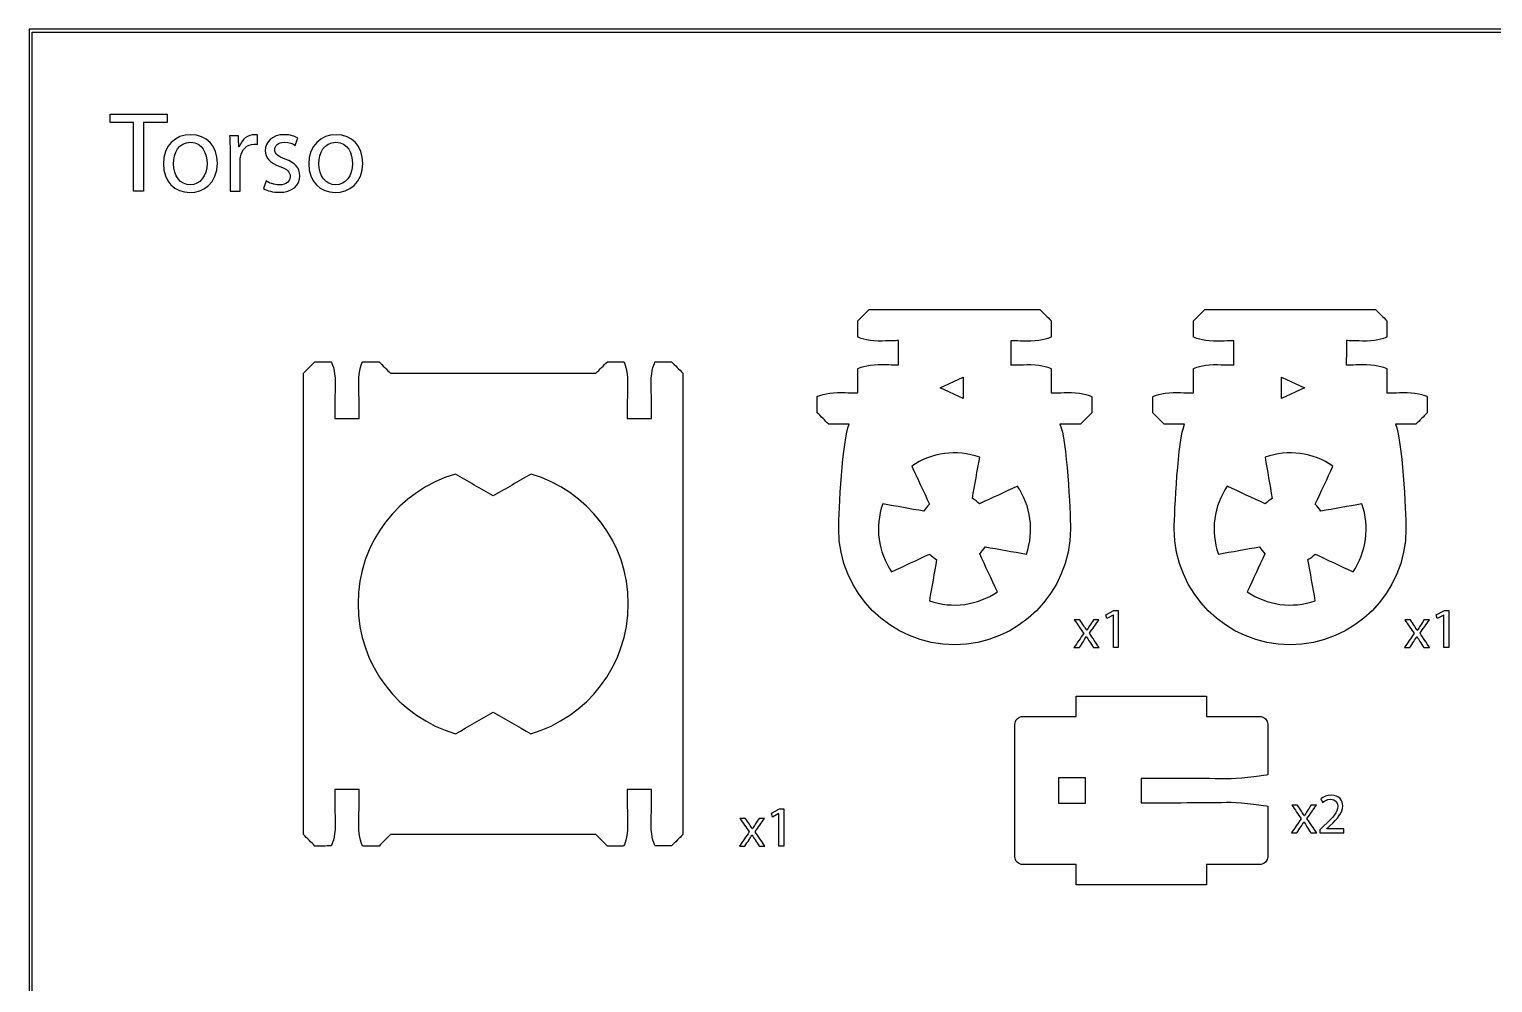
# Model space of a CAD drawing. Extents: x 0 to 850, y 0 to 600.
# Drawn here: x 0 to 180.6, y 257.2 to 375 of the extents above; entities that cross this region are included whole.
import ezdxf

# ---------------------------------------------------------------- set-up
doc = ezdxf.new("R2010")
doc.units = 0
doc.header["$MEASUREMENT"] = 0
doc.layers.add('DEFAULT', color=18, linetype='CONTINUOUS')

msp = doc.modelspace()

# ---------------------------------------------------------------- linework, layer by layer
at = {"layer": 'DEFAULT', "color": 5}
for points in [[(310, 375), (0, 375), (0, 0), (310, 0)], [(309.65, 0.35), (0.35, 0.35), (0.35, 374.65), (309.65, 374.65)], [(12.88, 363.47), (9.99, 363.47), (9.99, 364.51), (17.03, 364.51), (17.03, 363.47), (14.12, 363.47), (14.12, 355), (12.88, 355)], [(133.81, 302.64), (133.8, 302.64), (133, 302.21), (132.88, 302.68), (133.88, 303.22), (134.41, 303.22), (134.41, 298.63), (133.81, 298.63)], [(174.6, 302.64), (174.59, 302.64), (173.79, 302.21), (173.67, 302.68), (174.67, 303.22), (175.2, 303.22), (175.2, 298.63), (174.6, 298.63)], [(92.54, 278.13), (92.52, 278.13), (91.72, 277.7), (91.6, 278.17), (92.61, 278.71), (93.13, 278.71), (93.13, 274.12), (92.54, 274.12)]]:
    msp.add_lwpolyline(points, close=True, dxfattribs=at)
at = {"layer": 'DEFAULT', "color": 1}
for points in [[(115.26, 329.38), (112.44, 330.7), (115.26, 332.02)], [(154.57, 332.02), (157.39, 330.7), (154.57, 329.38)], [(127.09, 282.6), (130.34, 282.6), (130.34, 279.36), (127.09, 279.36)]]:
    msp.add_lwpolyline(points, close=True, dxfattribs=at)
at = {"layer": 'DEFAULT', "color": 5}
for points, knots in [([(23.22, 358.47), (23.22, 355.95), (21.47, 354.84), (19.82, 354.84), (17.97, 354.84), (16.55, 356.2), (16.55, 358.36), (16.55, 360.64), (18.04, 361.98), (19.93, 361.98), (21.89, 361.98), (23.22, 360.56), (23.22, 358.47)], [1, 1, 1, 1, 2, 2, 2, 3, 3, 3, 4, 4, 4, 5, 5, 5, 5]), ([(24.79, 359.7), (24.79, 360.5), (24.77, 361.19), (24.73, 361.83), (25.09, 361.83), (25.46, 361.83), (25.82, 361.83), (25.83, 361.38), (25.85, 360.94), (25.86, 360.49), (25.88, 360.49), (25.9, 360.49), (25.92, 360.49), (26.23, 361.41), (26.97, 361.98), (27.81, 361.98), (27.95, 361.98), (28.05, 361.97), (28.16, 361.94), (28.16, 361.55), (28.16, 361.16), (28.16, 360.77), (28.03, 360.8), (27.91, 360.81), (27.74, 360.81), (26.86, 360.81), (26.24, 360.15), (26.07, 359.22), (26.04, 359.05), (26.02, 358.85), (26.02, 358.64), (26.02, 357.43), (26.02, 356.21), (26.02, 355), (25.61, 355), (25.2, 355), (24.79, 355), (24.79, 356.57), (24.79, 358.13), (24.79, 359.7)], [13.317, 13.317, 13.317, 13.317, 14.317, 14.317, 14.317, 17.396, 17.396, 17.396, 21.196926, 21.196926, 21.196926, 21.356926, 21.356926, 21.356926, 22.356926, 22.356926, 22.356926, 23.356926, 23.356926, 23.356926, 26.675926, 26.675926, 26.675926, 27.675926, 27.675926, 27.675926, 28.675926, 28.675926, 28.675926, 29.675926, 29.675926, 29.675926, 39.993926, 39.993926, 39.993926, 43.472926, 43.472926, 43.472926, 56.789926, 56.789926, 56.789926, 56.789926]), ([(29.23, 356.27), (29.6, 356.03), (30.25, 355.78), (30.87, 355.78), (31.77, 355.78), (32.2, 356.23), (32.2, 356.79), (32.2, 357.38), (31.84, 357.71), (30.93, 358.05), (29.7, 358.48), (29.12, 359.16), (29.12, 359.98), (29.12, 361.08), (30.01, 361.98), (31.48, 361.98), (32.17, 361.98), (32.77, 361.79), (33.16, 361.56), (33.05, 361.26), (32.95, 360.96), (32.84, 360.66), (32.58, 360.83), (32.08, 361.05), (31.45, 361.05), (30.71, 361.05), (30.31, 360.63), (30.31, 360.12), (30.31, 359.56), (30.71, 359.3), (31.6, 358.96), (32.79, 358.51), (33.4, 357.92), (33.4, 356.9), (33.4, 355.71), (32.46, 354.86), (30.84, 354.86), (30.09, 354.86), (29.4, 355.04), (28.92, 355.32), (29.03, 355.64), (29.13, 355.95), (29.23, 356.27)], [2.82078, 2.82078, 2.82078, 2.82078, 3.82078, 3.82078, 3.82078, 4.82078, 4.82078, 4.82078, 5.82078, 5.82078, 5.82078, 6.82078, 6.82078, 6.82078, 7.82078, 7.82078, 7.82078, 8.82078, 8.82078, 8.82078, 11.526862, 11.526862, 11.526862, 12.526862, 12.526862, 12.526862, 13.526862, 13.526862, 13.526862, 14.526862, 14.526862, 14.526862, 15.526862, 15.526862, 15.526862, 16.526862, 16.526862, 16.526862, 17.526862, 17.526862, 17.526862, 20.347642, 20.347642, 20.347642, 20.347642]), ([(41.17, 358.47), (41.17, 355.95), (39.42, 354.84), (37.77, 354.84), (35.92, 354.84), (34.5, 356.2), (34.5, 358.36), (34.5, 360.64), (35.99, 361.98), (37.88, 361.98), (39.84, 361.98), (41.17, 360.56), (41.17, 358.47)], [1, 1, 1, 1, 2, 2, 2, 3, 3, 3, 4, 4, 4, 5, 5, 5, 5]), ([(17.8, 358.4), (17.8, 356.9), (18.66, 355.78), (19.88, 355.78), (21.06, 355.78), (21.95, 356.89), (21.95, 358.43), (21.95, 359.59), (21.37, 361.05), (19.91, 361.05), (18.44, 361.05), (17.8, 359.7), (17.8, 358.4)], [0, 0, 0, 0, 1, 1, 1, 2, 2, 2, 3, 3, 3, 4, 4, 4, 4]), ([(35.75, 358.4), (35.75, 356.9), (36.61, 355.78), (37.83, 355.78), (39.01, 355.78), (39.9, 356.89), (39.9, 358.43), (39.9, 359.59), (39.32, 361.05), (37.85, 361.05), (36.39, 361.05), (35.75, 359.7), (35.75, 358.4)], [0, 0, 0, 0, 1, 1, 1, 2, 2, 2, 3, 3, 3, 4, 4, 4, 4]), ([(129.69, 302.05), (129.85, 301.8), (130.01, 301.56), (130.17, 301.31), (130.3, 301.12), (130.41, 300.95), (130.52, 300.76), (130.53, 300.76), (130.53, 300.76), (130.54, 300.76), (130.65, 300.96), (130.77, 301.14), (130.88, 301.32), (131.04, 301.56), (131.2, 301.81), (131.36, 302.05), (131.58, 302.05), (131.81, 302.05), (132.03, 302.05), (131.64, 301.5), (131.25, 300.95), (130.86, 300.4), (131.26, 299.81), (131.66, 299.22), (132.06, 298.63), (131.83, 298.63), (131.59, 298.63), (131.36, 298.63), (131.19, 298.89), (131.02, 299.15), (130.86, 299.4), (130.72, 299.6), (130.61, 299.79), (130.49, 300), (130.49, 300), (130.48, 300), (130.48, 300), (130.36, 299.79), (130.24, 299.61), (130.12, 299.4), (129.95, 299.15), (129.79, 298.89), (129.62, 298.63), (129.39, 298.63), (129.17, 298.63), (128.94, 298.63), (129.34, 299.21), (129.75, 299.79), (130.15, 300.38), (129.77, 300.93), (129.38, 301.49), (128.99, 302.05), (129.22, 302.05), (129.46, 302.05), (129.69, 302.05)], [0, 0, 0, 0, 2.49699, 2.49699, 2.49699, 3.49699, 3.49699, 3.49699, 3.55699, 3.55699, 3.55699, 4.55699, 4.55699, 4.55699, 7.026266, 7.026266, 7.026266, 8.927266, 8.927266, 8.927266, 14.655941, 14.655941, 14.655941, 20.703817, 20.703817, 20.703817, 22.704817, 22.704817, 22.704817, 25.307347, 25.307347, 25.307347, 26.307347, 26.307347, 26.307347, 26.347347, 26.347347, 26.347347, 27.347347, 27.347347, 27.347347, 29.939559, 29.939559, 29.939559, 31.879559, 31.879559, 31.879559, 37.900934, 37.900934, 37.900934, 43.665957, 43.665957, 43.665957, 45.625957, 45.625957, 45.625957, 45.625957]), ([(170.48, 302.05), (170.64, 301.8), (170.8, 301.56), (170.96, 301.31), (171.09, 301.12), (171.2, 300.95), (171.31, 300.76), (171.32, 300.76), (171.32, 300.76), (171.33, 300.76), (171.44, 300.96), (171.56, 301.14), (171.67, 301.32), (171.83, 301.56), (171.99, 301.81), (172.15, 302.05), (172.37, 302.05), (172.6, 302.05), (172.82, 302.05), (172.43, 301.5), (172.04, 300.95), (171.66, 300.4), (172.05, 299.81), (172.45, 299.22), (172.85, 298.63), (172.62, 298.63), (172.38, 298.63), (172.15, 298.63), (171.98, 298.89), (171.81, 299.15), (171.65, 299.4), (171.51, 299.6), (171.4, 299.79), (171.28, 300), (171.28, 300), (171.27, 300), (171.27, 300), (171.15, 299.79), (171.03, 299.61), (170.91, 299.4), (170.74, 299.15), (170.58, 298.89), (170.41, 298.63), (170.18, 298.63), (169.96, 298.63), (169.73, 298.63), (170.13, 299.21), (170.54, 299.79), (170.94, 300.38), (170.56, 300.93), (170.17, 301.49), (169.78, 302.05), (170.02, 302.05), (170.25, 302.05), (170.48, 302.05)], [0, 0, 0, 0, 2.49699, 2.49699, 2.49699, 3.49699, 3.49699, 3.49699, 3.55699, 3.55699, 3.55699, 4.55699, 4.55699, 4.55699, 7.026266, 7.026266, 7.026266, 8.927266, 8.927266, 8.927266, 14.655941, 14.655941, 14.655941, 20.703817, 20.703817, 20.703817, 22.704817, 22.704817, 22.704817, 25.307347, 25.307347, 25.307347, 26.307347, 26.307347, 26.307347, 26.347347, 26.347347, 26.347347, 27.347347, 27.347347, 27.347347, 29.939559, 29.939559, 29.939559, 31.879559, 31.879559, 31.879559, 37.900934, 37.900934, 37.900934, 43.665957, 43.665957, 43.665957, 45.625957, 45.625957, 45.625957, 45.625957]), ([(159.31, 275.74), (159.31, 275.87), (159.31, 276), (159.31, 276.12), (159.47, 276.28), (159.64, 276.44), (159.8, 276.6), (160.97, 277.71), (161.5, 278.3), (161.51, 279), (161.51, 279.46), (161.28, 279.89), (160.6, 279.89), (160.18, 279.89), (159.83, 279.68), (159.62, 279.5), (159.56, 279.65), (159.49, 279.8), (159.42, 279.94), (159.74, 280.21), (160.19, 280.41), (160.72, 280.41), (161.71, 280.41), (162.13, 279.73), (162.13, 279.07), (162.13, 278.23), (161.51, 277.54), (160.55, 276.61), (160.42, 276.5), (160.3, 276.38), (160.18, 276.27), (160.18, 276.27), (160.18, 276.26), (160.18, 276.26), (160.87, 276.26), (161.55, 276.26), (162.24, 276.26), (162.24, 276.09), (162.24, 275.91), (162.24, 275.74), (161.26, 275.74), (160.29, 275.74), (159.31, 275.74)], [8.302, 8.302, 8.302, 8.302, 9.382, 9.382, 9.382, 11.306235, 11.306235, 11.306235, 12.306235, 12.306235, 12.306235, 13.306235, 13.306235, 13.306235, 14.306235, 14.306235, 14.306235, 15.666823, 15.666823, 15.666823, 16.666823, 16.666823, 16.666823, 17.666823, 17.666823, 17.666823, 18.666823, 18.666823, 18.666823, 20.082168, 20.082168, 20.082168, 20.122168, 20.122168, 20.122168, 25.964168, 25.964168, 25.964168, 27.425168, 27.425168, 27.425168, 35.727168, 35.727168, 35.727168, 35.727168]), ([(156.53, 279.16), (156.69, 278.91), (156.86, 278.67), (157.02, 278.42), (157.15, 278.23), (157.25, 278.06), (157.36, 277.87), (157.37, 277.87), (157.38, 277.87), (157.39, 277.87), (157.5, 278.07), (157.61, 278.25), (157.72, 278.43), (157.88, 278.67), (158.04, 278.92), (158.2, 279.16), (158.43, 279.16), (158.65, 279.16), (158.87, 279.16), (158.49, 278.61), (158.1, 278.06), (157.71, 277.51), (158.11, 276.92), (158.51, 276.33), (158.91, 275.74), (158.67, 275.74), (158.44, 275.74), (158.2, 275.74), (158.04, 276), (157.87, 276.26), (157.7, 276.51), (157.57, 276.71), (157.46, 276.9), (157.34, 277.1), (157.33, 277.1), (157.33, 277.1), (157.32, 277.1), (157.21, 276.9), (157.09, 276.72), (156.96, 276.51), (156.8, 276.26), (156.63, 276), (156.47, 275.74), (156.24, 275.74), (156.01, 275.74), (155.78, 275.74), (156.19, 276.32), (156.59, 276.9), (157, 277.49), (156.61, 278.04), (156.23, 278.6), (155.84, 279.16), (156.07, 279.16), (156.3, 279.16), (156.53, 279.16)], [0, 0, 0, 0, 2.49699, 2.49699, 2.49699, 3.49699, 3.49699, 3.49699, 3.55699, 3.55699, 3.55699, 4.55699, 4.55699, 4.55699, 7.026266, 7.026266, 7.026266, 8.927266, 8.927266, 8.927266, 14.655941, 14.655941, 14.655941, 20.703817, 20.703817, 20.703817, 22.704817, 22.704817, 22.704817, 25.307347, 25.307347, 25.307347, 26.307347, 26.307347, 26.307347, 26.347347, 26.347347, 26.347347, 27.347347, 27.347347, 27.347347, 29.939559, 29.939559, 29.939559, 31.879559, 31.879559, 31.879559, 37.900934, 37.900934, 37.900934, 43.665957, 43.665957, 43.665957, 45.625957, 45.625957, 45.625957, 45.625957]), ([(88.41, 277.54), (88.57, 277.29), (88.73, 277.05), (88.89, 276.8), (89.02, 276.61), (89.13, 276.44), (89.24, 276.25), (89.25, 276.25), (89.25, 276.25), (89.26, 276.25), (89.37, 276.45), (89.49, 276.63), (89.6, 276.81), (89.76, 277.05), (89.92, 277.3), (90.08, 277.54), (90.3, 277.54), (90.53, 277.54), (90.75, 277.54), (90.36, 276.99), (89.97, 276.44), (89.59, 275.89), (89.99, 275.3), (90.39, 274.71), (90.79, 274.12), (90.55, 274.12), (90.32, 274.12), (90.08, 274.12), (89.91, 274.38), (89.75, 274.63), (89.58, 274.89), (89.44, 275.09), (89.33, 275.28), (89.21, 275.48), (89.21, 275.48), (89.2, 275.48), (89.2, 275.48), (89.08, 275.28), (88.97, 275.1), (88.84, 274.89), (88.67, 274.63), (88.51, 274.38), (88.34, 274.12), (88.12, 274.12), (87.89, 274.12), (87.66, 274.12), (88.06, 274.7), (88.47, 275.28), (88.87, 275.86), (88.49, 276.42), (88.1, 276.98), (87.72, 277.54), (87.95, 277.54), (88.18, 277.54), (88.41, 277.54)], [0, 0, 0, 0, 2.49699, 2.49699, 2.49699, 3.49699, 3.49699, 3.49699, 3.55699, 3.55699, 3.55699, 4.55699, 4.55699, 4.55699, 7.025431, 7.025431, 7.025431, 8.926431, 8.926431, 8.926431, 14.655107, 14.655107, 14.655107, 20.702983, 20.702983, 20.702983, 22.703983, 22.703983, 22.703983, 25.306512, 25.306512, 25.306512, 26.306512, 26.306512, 26.306512, 26.346512, 26.346512, 26.346512, 27.346512, 27.346512, 27.346512, 29.938724, 29.938724, 29.938724, 31.878724, 31.878724, 31.878724, 37.9001, 37.9001, 37.9001, 43.665122, 43.665122, 43.665122, 45.625122, 45.625122, 45.625122, 45.625122])]:
    msp.add_open_spline(points, degree=3, knots=knots, dxfattribs=at)
at = {"layer": 'DEFAULT', "color": 1}
for points, knots in [([(97.27, 329.63), (97.27, 328.96), (97.27, 328.29), (97.27, 327.63), (97.74, 327.16), (98.21, 326.68), (98.68, 326.21), (99.52, 326.21), (100.36, 326.21), (101.2, 326.21), (100.37, 324.41), (99.91, 315.4), (99.91, 313.28), (99.9, 305.4), (106.32, 298.98), (114.21, 298.98), (122.09, 298.98), (128.51, 305.4), (128.51, 313.28), (128.51, 315.39), (128.05, 324.4), (127.22, 326.21), (128.06, 326.21), (128.9, 326.21), (129.74, 326.21), (130.21, 326.68), (130.68, 327.15), (131.15, 327.62), (131.15, 328.29), (131.15, 328.96), (131.15, 329.62), (131.15, 329.68), (130.02, 330.13), (128.65, 330.13), (127.26, 330.12), (126.49, 330.08), (126.14, 330.08), (126.14, 331.07), (126.14, 332.07), (126.14, 333.07), (126.14, 333.07), (126.14, 333.07), (126.14, 333.08), (126.14, 333.13), (125.02, 333.58), (123.64, 333.58), (122.26, 333.58), (121.48, 333.53), (121.14, 333.53), (121.14, 334.53), (121.14, 335.53), (121.14, 336.53), (121.48, 336.53), (122.26, 336.48), (123.64, 336.48), (125.02, 336.49), (126.14, 336.93), (126.14, 336.99), (126.14, 337.66), (126.14, 338.32), (126.14, 338.99), (125.67, 339.46), (125.2, 339.93), (124.73, 340.4), (117.71, 340.4), (110.69, 340.4), (103.68, 340.4), (103.21, 339.93), (102.74, 339.46), (102.27, 338.99), (102.27, 338.32), (102.27, 337.66), (102.26, 336.99), (102.26, 336.94), (103.39, 336.49), (104.77, 336.49), (106.15, 336.49), (106.93, 336.54), (107.27, 336.54), (107.27, 335.54), (107.27, 334.54), (107.27, 333.54), (106.93, 333.54), (106.16, 333.59), (104.77, 333.59), (103.39, 333.59), (102.27, 333.14), (102.27, 333.08), (102.27, 332.08), (102.27, 331.08), (102.27, 330.09), (101.94, 330.08), (101.15, 330.13), (99.77, 330.13), (98.39, 330.13), (97.27, 329.69), (97.27, 329.63)], [2, 2, 2, 2, 7.67, 7.67, 7.67, 13.33393, 13.33393, 13.33393, 20.47393, 20.47393, 20.47393, 21.47393, 21.47393, 21.47393, 22.47393, 22.47393, 22.47393, 23.47393, 23.47393, 23.47393, 24.47393, 24.47393, 24.47393, 31.59393, 31.59393, 31.59393, 37.264926, 37.264926, 37.264926, 42.934935, 42.934935, 42.934935, 43.934935, 43.934935, 43.934935, 44.934935, 44.934935, 44.934935, 53.414935, 53.414935, 53.414935, 53.446558, 53.446558, 53.446558, 54.446558, 54.446558, 54.446558, 55.446558, 55.446558, 55.446558, 63.936558, 63.936558, 63.936558, 64.936558, 64.936558, 64.936558, 65.936558, 65.936558, 65.936558, 71.606558, 71.606558, 71.606558, 77.263412, 77.263412, 77.263412, 136.923412, 136.923412, 136.923412, 142.580266, 142.580266, 142.580266, 148.250275, 148.250275, 148.250275, 149.250275, 149.250275, 149.250275, 150.250275, 150.250275, 150.250275, 158.730299, 158.730299, 158.730299, 159.730299, 159.730299, 159.730299, 160.730299, 160.730299, 160.730299, 169.220305, 169.220305, 169.220305, 170.220305, 170.220305, 170.220305, 171.220305, 171.220305, 171.220305, 171.220305]), ([(170.07, 330.13), (168.68, 330.13), (167.9, 330.08), (167.57, 330.09), (167.57, 331.08), (167.57, 332.08), (167.57, 333.08), (167.57, 333.14), (166.45, 333.59), (165.07, 333.59), (163.68, 333.59), (162.91, 333.54), (162.56, 333.54), (162.57, 334.54), (162.57, 335.54), (162.57, 336.54), (162.91, 336.54), (163.69, 336.49), (165.07, 336.49), (166.45, 336.49), (167.57, 336.94), (167.57, 336.99), (167.57, 337.66), (167.57, 338.32), (167.57, 338.99), (167.1, 339.46), (166.63, 339.93), (166.16, 340.4), (159.14, 340.4), (152.13, 340.4), (145.11, 340.4), (144.64, 339.93), (144.17, 339.46), (143.7, 338.99), (143.7, 338.32), (143.7, 337.66), (143.7, 336.99), (143.7, 336.93), (144.81, 336.49), (146.19, 336.48), (147.58, 336.48), (148.36, 336.53), (148.7, 336.53), (148.7, 335.53), (148.7, 334.53), (148.7, 333.53), (148.36, 333.53), (147.58, 333.58), (146.19, 333.58), (144.82, 333.58), (143.7, 333.13), (143.7, 333.08), (143.69, 333.07), (143.69, 333.07), (143.69, 333.07), (143.69, 332.07), (143.69, 331.07), (143.69, 330.08), (143.35, 330.08), (142.57, 330.12), (141.19, 330.13), (139.82, 330.13), (138.69, 329.68), (138.69, 329.62), (138.69, 328.96), (138.69, 328.29), (138.69, 327.62), (139.16, 327.15), (139.63, 326.68), (140.1, 326.21), (140.94, 326.21), (141.78, 326.21), (142.61, 326.21), (141.79, 324.4), (141.33, 315.39), (141.33, 313.28), (141.33, 305.4), (147.74, 298.98), (155.63, 298.98), (163.52, 298.98), (169.93, 305.4), (169.93, 313.28), (169.93, 315.4), (169.47, 324.41), (168.63, 326.21), (169.47, 326.21), (170.31, 326.21), (171.15, 326.21), (171.62, 326.68), (172.09, 327.16), (172.56, 327.63), (172.56, 328.29), (172.56, 328.96), (172.56, 329.63), (172.56, 329.69), (171.45, 330.13), (170.07, 330.13)], [12.33393, 12.33393, 12.33393, 12.33393, 13.33393, 13.33393, 13.33393, 21.823936, 21.823936, 21.823936, 22.823936, 22.823936, 22.823936, 23.823936, 23.823936, 23.823936, 32.303959, 32.303959, 32.303959, 33.303959, 33.303959, 33.303959, 34.303959, 34.303959, 34.303959, 39.973968, 39.973968, 39.973968, 45.630822, 45.630822, 45.630822, 105.290822, 105.290822, 105.290822, 110.947677, 110.947677, 110.947677, 116.617677, 116.617677, 116.617677, 117.617677, 117.617677, 117.617677, 118.617677, 118.617677, 118.617677, 127.107677, 127.107677, 127.107677, 128.107677, 128.107677, 128.107677, 129.107677, 129.107677, 129.107677, 129.139299, 129.139299, 129.139299, 137.619299, 137.619299, 137.619299, 138.619299, 138.619299, 138.619299, 139.619299, 139.619299, 139.619299, 145.289308, 145.289308, 145.289308, 150.960305, 150.960305, 150.960305, 158.080305, 158.080305, 158.080305, 159.080305, 159.080305, 159.080305, 160.080305, 160.080305, 160.080305, 161.080305, 161.080305, 161.080305, 162.080305, 162.080305, 162.080305, 169.220305, 169.220305, 169.220305, 174.884234, 174.884234, 174.884234, 180.554234, 180.554234, 180.554234, 181.554234, 181.554234, 181.554234, 181.554234]), ([(37.26, 274.13), (37.32, 274.13), (37.76, 275.25), (37.76, 276.63), (37.76, 278.01), (37.71, 278.79), (37.72, 279.13), (37.72, 279.79), (37.72, 280.46), (37.72, 281.12), (38.72, 281.12), (39.72, 281.12), (40.72, 281.12), (40.72, 280.46), (40.71, 279.79), (40.71, 279.12), (40.72, 278.79), (40.66, 278.01), (40.67, 276.62), (40.66, 275.24), (41.11, 274.12), (41.16, 274.12), (41.83, 274.12), (42.5, 274.12), (43.17, 274.12), (43.64, 274.6), (44.11, 275.07), (44.58, 275.54), (53.03, 275.54), (61.49, 275.54), (69.94, 275.54), (70.41, 275.07), (70.88, 274.6), (71.36, 274.12), (72.02, 274.12), (72.69, 274.12), (73.36, 274.12), (73.41, 274.12), (73.86, 275.24), (73.85, 276.62), (73.86, 278.01), (73.8, 278.79), (73.81, 279.12), (73.81, 279.79), (73.8, 280.46), (73.8, 281.12), (74.8, 281.12), (75.8, 281.12), (76.8, 281.12), (76.8, 280.46), (76.8, 279.79), (76.8, 279.13), (76.81, 278.79), (76.76, 278.01), (76.76, 276.63), (76.76, 275.25), (77.2, 274.13), (77.26, 274.13), (77.93, 274.13), (78.59, 274.13), (79.26, 274.13), (79.73, 274.6), (80.2, 275.07), (80.68, 275.54), (80.68, 294.54), (80.68, 313.53), (80.68, 332.53), (80.2, 333), (79.73, 333.47), (79.26, 333.94), (78.59, 333.94), (77.93, 333.94), (77.26, 333.93), (77.2, 333.93), (76.76, 332.82), (76.76, 331.44), (76.76, 330.05), (76.81, 329.27), (76.8, 328.93), (76.8, 328.27), (76.8, 327.6), (76.8, 326.94), (75.8, 326.94), (74.8, 326.94), (73.8, 326.94), (73.8, 327.6), (73.81, 328.27), (73.81, 328.93), (73.8, 329.28), (73.86, 330.05), (73.85, 331.44), (73.86, 332.82), (73.41, 333.94), (73.36, 333.94), (72.69, 333.94), (72.02, 333.94), (71.36, 333.94), (70.88, 333.46), (70.41, 332.99), (69.94, 332.52), (61.49, 332.52), (53.03, 332.52), (44.58, 332.52), (44.11, 332.99), (43.64, 333.46), (43.17, 333.94), (42.5, 333.94), (41.83, 333.94), (41.16, 333.94), (41.11, 333.94), (40.66, 332.82), (40.67, 331.44), (40.66, 330.05), (40.72, 329.28), (40.71, 328.93), (40.71, 328.27), (40.72, 327.6), (40.72, 326.94), (39.72, 326.94), (38.72, 326.94), (37.72, 326.94), (37.72, 327.6), (37.72, 328.27), (37.72, 328.93), (37.71, 329.27), (37.76, 330.05), (37.76, 331.44), (37.76, 332.82), (37.32, 333.93), (37.26, 333.93), (36.59, 333.93), (35.93, 333.93), (35.26, 333.93), (34.79, 333.46), (34.32, 332.99), (33.84, 332.52), (33.84, 313.52), (33.84, 294.53), (33.84, 275.54), (34.32, 275.06), (34.79, 274.59), (35.26, 274.12), (35.93, 274.12), (36.59, 274.12), (37.26, 274.13)], [0.018, 0.018, 0.018, 0.018, 1.018028, 1.018028, 1.018028, 2.018055, 2.018055, 2.018055, 7.677222, 7.677222, 7.677222, 16.166456, 16.166456, 16.166456, 21.835619, 21.835619, 21.835619, 22.835647, 22.835647, 22.835647, 23.835675, 23.835675, 23.835675, 29.505831, 29.505831, 29.505831, 35.176277, 35.176277, 35.176277, 107.067259, 107.067259, 107.067259, 112.738412, 112.738412, 112.738412, 118.408568, 118.408568, 118.408568, 119.408596, 119.408596, 119.408596, 120.408623, 120.408623, 120.408623, 126.07779, 126.07779, 126.07779, 134.569024, 134.569024, 134.569024, 140.228187, 140.228187, 140.228187, 141.228215, 141.228215, 141.228215, 142.228243, 142.228243, 142.228243, 147.899399, 147.899399, 147.899399, 153.572673, 153.572673, 153.572673, 315.099127, 315.099127, 315.099127, 320.77028, 320.77028, 320.77028, 326.460437, 326.460437, 326.460437, 327.460464, 327.460464, 327.460464, 328.460492, 328.460492, 328.460492, 334.111655, 334.111655, 334.111655, 342.602889, 342.602889, 342.602889, 348.265056, 348.265056, 348.265056, 349.265083, 349.265083, 349.265083, 350.265111, 350.265111, 350.265111, 355.935267, 355.935267, 355.935267, 361.60642, 361.60642, 361.60642, 433.497402, 433.497402, 433.497402, 439.167848, 439.167848, 439.167848, 444.838004, 444.838004, 444.838004, 445.838032, 445.838032, 445.838032, 446.83806, 446.83806, 446.83806, 452.500223, 452.500223, 452.500223, 460.989457, 460.989457, 460.989457, 466.640623, 466.640623, 466.640623, 467.640651, 467.640651, 467.640651, 468.640679, 468.640679, 468.640679, 474.310835, 474.310835, 474.310835, 479.981281, 479.981281, 479.981281, 641.511734, 641.511734, 641.511734, 647.18218, 647.18218, 647.18218, 652.852336, 652.852336, 652.852336, 652.852336]), ([(105.34, 316.38), (107.04, 316.08), (108.74, 315.78), (110.43, 315.48), (110.62, 315.8), (110.84, 316.09), (111.11, 316.35), (110.38, 317.91), (109.65, 319.48), (108.92, 321.04), (111.34, 322.69), (114.46, 323.15), (117.31, 322.14), (117.01, 320.45), (116.71, 318.75), (116.41, 317.05), (116.72, 316.87), (117.02, 316.64), (117.28, 316.38), (118.84, 317.11), (120.4, 317.84), (121.96, 318.57), (123.62, 316.14), (124.07, 313.03), (123.07, 310.18), (121.37, 310.48), (119.68, 310.78), (117.98, 311.08), (117.8, 310.76), (117.57, 310.47), (117.31, 310.21), (118.04, 308.65), (118.77, 307.09), (119.5, 305.52), (117.07, 303.87), (113.96, 303.41), (111.11, 304.41), (111.4, 306.11), (111.7, 307.81), (112, 309.51), (111.69, 309.69), (111.4, 309.91), (111.13, 310.18), (109.57, 309.45), (108, 308.72), (106.44, 307.99), (104.79, 310.42), (104.34, 313.53), (105.34, 316.38)], [0, 0, 0, 0, 14.65358, 14.65358, 14.65358, 15.65358, 15.65358, 15.65358, 30.309582, 30.309582, 30.309582, 31.309582, 31.309582, 31.309582, 45.961425, 45.961425, 45.961425, 46.961425, 46.961425, 46.961425, 61.604136, 61.604136, 61.604136, 62.604136, 62.604136, 62.604136, 77.267564, 77.267564, 77.267564, 78.267564, 78.267564, 78.267564, 92.928403, 92.928403, 92.928403, 93.928403, 93.928403, 93.928403, 108.581982, 108.581982, 108.581982, 109.581982, 109.581982, 109.581982, 124.247046, 124.247046, 124.247046, 125.247046, 125.247046, 125.247046, 125.247046]), ([(163.4, 307.99), (161.83, 308.72), (160.27, 309.45), (158.71, 310.18), (158.44, 309.91), (158.15, 309.69), (157.83, 309.51), (158.13, 307.81), (158.43, 306.11), (158.73, 304.41), (155.88, 303.41), (152.76, 303.87), (150.34, 305.52), (151.07, 307.09), (151.79, 308.65), (152.52, 310.21), (152.27, 310.47), (152.04, 310.76), (151.86, 311.08), (150.16, 310.78), (148.46, 310.48), (146.77, 310.18), (145.77, 313.03), (146.22, 316.14), (147.87, 318.57), (149.43, 317.84), (150.99, 317.11), (152.55, 316.38), (152.82, 316.64), (153.11, 316.87), (153.42, 317.05), (153.12, 318.75), (152.82, 320.45), (152.53, 322.14), (155.38, 323.15), (158.5, 322.69), (160.92, 321.04), (160.19, 319.48), (159.46, 317.91), (158.73, 316.35), (159, 316.09), (159.22, 315.8), (159.4, 315.48), (161.1, 315.78), (162.8, 316.08), (164.49, 316.38), (165.49, 313.53), (165.04, 310.42), (163.4, 307.99)], [0, 0, 0, 0, 14.665064, 14.665064, 14.665064, 15.665064, 15.665064, 15.665064, 30.318644, 30.318644, 30.318644, 31.318644, 31.318644, 31.318644, 45.979483, 45.979483, 45.979483, 46.979483, 46.979483, 46.979483, 61.64291, 61.64291, 61.64291, 62.64291, 62.64291, 62.64291, 77.285621, 77.285621, 77.285621, 78.285621, 78.285621, 78.285621, 92.937464, 92.937464, 92.937464, 93.937464, 93.937464, 93.937464, 108.593467, 108.593467, 108.593467, 109.593467, 109.593467, 109.593467, 124.247046, 124.247046, 124.247046, 125.247046, 125.247046, 125.247046, 125.247046]), ([(40.58, 304.03), (40.58, 311.63), (45.65, 318.03), (52.59, 320.05), (54.15, 319.16), (55.71, 318.26), (57.26, 317.36), (58.82, 318.26), (60.37, 319.16), (61.93, 320.05), (68.87, 318.04), (73.94, 311.63), (73.94, 304.03), (73.94, 296.42), (68.85, 290), (61.89, 287.99), (60.35, 288.88), (58.8, 289.77), (57.26, 290.66), (55.72, 289.77), (54.18, 288.88), (52.63, 287.99), (45.67, 290), (40.58, 296.42), (40.58, 304.03)], [1, 1, 1, 1, 2, 2, 2, 17.278882, 17.278882, 17.278882, 32.54824, 32.54824, 32.54824, 33.54824, 33.54824, 33.54824, 34.54824, 34.54824, 34.54824, 49.686333, 49.686333, 49.686333, 64.833087, 64.833087, 64.833087, 65.833087, 65.833087, 65.833087, 65.833087]), ([(122.65, 271.83), (124.84, 271.83), (127.02, 271.83), (129.21, 271.83), (129.21, 270.99), (129.21, 270.16), (129.21, 269.33), (134.58, 269.33), (139.94, 269.33), (145.3, 269.33), (145.3, 270.16), (145.3, 270.99), (145.3, 271.83), (147.49, 271.83), (149.68, 271.83), (151.87, 271.83), (152.42, 271.83), (152.86, 272.27), (152.86, 272.83), (152.86, 274.89), (152.86, 276.96), (152.86, 279.03), (152.83, 279.09), (149.72, 279.52), (148.37, 279.52), (146.99, 279.52), (144.08, 279.48), (143.74, 279.48), (141.58, 279.47), (139.42, 279.47), (137.26, 279.47), (137.26, 280.47), (137.26, 281.47), (137.26, 282.47), (139.42, 282.47), (141.58, 282.47), (143.73, 282.47), (144.08, 282.47), (146.98, 282.42), (148.36, 282.42), (149.75, 282.43), (152.86, 282.87), (152.86, 282.93), (152.86, 285), (152.86, 287.06), (152.86, 289.13), (152.86, 289.68), (152.42, 290.13), (151.87, 290.13), (149.68, 290.13), (147.49, 290.13), (145.3, 290.13), (145.3, 290.96), (145.3, 291.8), (145.3, 292.63), (139.94, 292.63), (134.58, 292.63), (129.21, 292.63), (129.21, 291.8), (129.21, 290.96), (129.21, 290.13), (127.02, 290.13), (124.84, 290.13), (122.65, 290.13), (122.09, 290.13), (121.65, 289.68), (121.65, 289.13), (121.65, 283.69), (121.65, 278.26), (121.65, 272.83), (121.65, 272.27), (122.09, 271.83), (122.65, 271.83)], [1, 1, 1, 1, 19.603, 19.603, 19.603, 26.683, 26.683, 26.683, 72.302, 72.302, 72.302, 79.382, 79.382, 79.382, 97.981, 97.981, 97.981, 98.981, 98.981, 98.981, 116.571, 116.571, 116.571, 117.571, 117.571, 117.571, 118.571, 118.571, 118.571, 136.942004, 136.942004, 136.942004, 145.442004, 145.442004, 145.442004, 163.804004, 163.804004, 163.804004, 164.804004, 164.804004, 164.804004, 165.804004, 165.804004, 165.804004, 183.364004, 183.364004, 183.364004, 184.364004, 184.364004, 184.364004, 202.963004, 202.963004, 202.963004, 210.053004, 210.053004, 210.053004, 255.672004, 255.672004, 255.672004, 262.762004, 262.762004, 262.762004, 281.365004, 281.365004, 281.365004, 282.365004, 282.365004, 282.365004, 328.576004, 328.576004, 328.576004, 329.576004, 329.576004, 329.576004, 329.576004])]:
    msp.add_open_spline(points, degree=3, knots=knots, dxfattribs=at)

doc.saveas('drawing.dxf')
